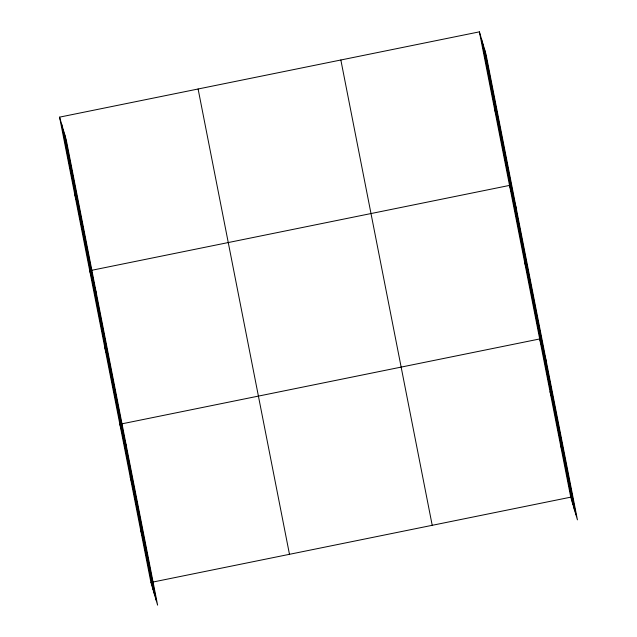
<?xml version="1.0" encoding="UTF-8"?>
<svg xmlns="http://www.w3.org/2000/svg" width="637" height="637" viewBox="0 0 637 637"><rect width="100%" height="100%" fill="white"/><g stroke="black" fill="none" stroke-linecap="round" stroke-linejoin="round"><path stroke-width="0.96" d="M59.567 117.144L66.248 139.837L157.61 605.15L150.929 582.457L59.567 117.144L479.39 31.85L486.071 54.543L577.433 519.856L570.752 497.163L479.39 31.85M150.929 582.457L570.752 497.163M494.463 108.624L496.542 115.671M516.217 208.092L509.536 185.407L89.721 270.701L96.394 293.394M524.617 262.181L526.688 269.22M546.371 361.649L539.69 338.956L119.867 424.25L126.548 446.943M550.042 391.691L552.12 398.738M560.401 444.427L562.471 451.474M74.64 193.919L76.719 200.966M104.794 347.476L106.865 354.514M130.219 476.986L132.297 484.032M140.578 529.721L142.648 536.768M484.55 49.375L575.912 514.688M482.981 44.057L574.343 509.369M481.461 38.889L572.822 504.209M340.851 59.997L432.212 525.31M198.107 88.997L289.477 554.309M64.727 134.67L156.089 599.982M63.159 129.351L154.528 594.663M61.638 124.191L153.007 589.504"/></g></svg>
